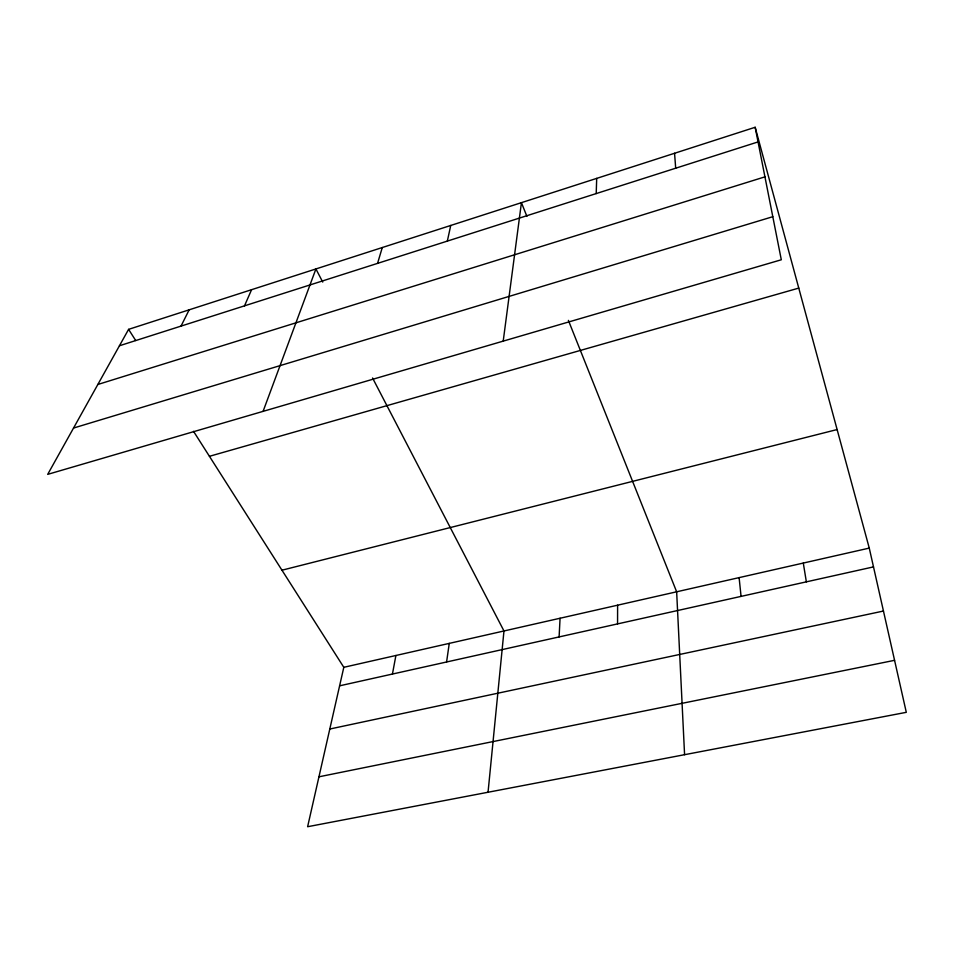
<?xml version="1.0" encoding="UTF-8"?>
<svg xmlns="http://www.w3.org/2000/svg" width="954" height="954" viewBox="0 0 954 954"><rect width="100%" height="100%" fill="white"/><g stroke="black" fill="none" stroke-linecap="round" stroke-linejoin="round"><path stroke-width="1.43" d="M617.56 623.904L617.608 605.194M596.202 193.59L596.703 178.386M559.104 636.926L560.07 618.252M488.043 792.249L503.974 630.976L372.561 377.999M503.211 341.127L521.433 202.665L526.906 216.367M446.591 661.981L449.262 643.39M392.44 674.049L395.898 655.493M447.331 241.112L450.741 225.454M193.519 431.315L343.81 667.311L307.617 826.724L906.3 712.328L869.261 548.097L755.163 127.276L128.599 329.357L47.7 474.365L781.302 259.774L755.163 127.276M377.557 263.376L382.28 247.539M263.077 411.365L315.917 268.945L322.738 282.074M244.498 305.852L251.582 289.694M181.022 326.113L189.166 309.823M119.441 345.765L758.048 141.919M97.845 384.486L764.941 176.848M73.541 428.048L772.8 216.701M209.439 456.31L798.772 288.096M281.967 570.206L837.123 429.55M343.81 667.311L869.261 548.097M339.612 685.819L873.506 566.891M329.798 729.023L883.464 611.037M318.946 776.806L894.578 660.323M128.599 329.357L135.706 340.518M568.393 320.377L676.648 591.802L684.578 754.697M803.292 563.063L806.357 581.845M739.111 577.623L741.067 596.393M674.561 153.272L675.694 168.214"/></g></svg>
